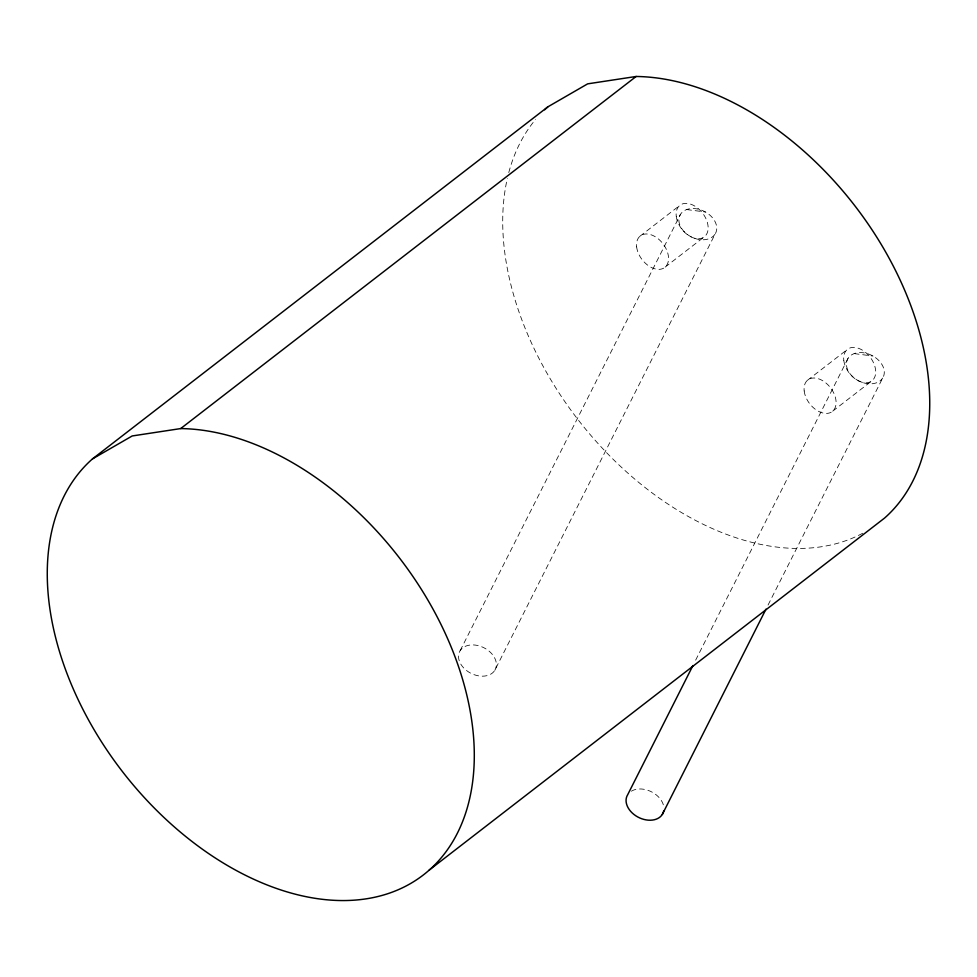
<?xml version="1.0" encoding="UTF-8"?>
<svg xmlns="http://www.w3.org/2000/svg" width="977" height="977" viewBox="0 0 977 977"><rect width="100%" height="100%" fill="white"/><g stroke="black" fill="none" stroke-linecap="round" stroke-linejoin="round"><path stroke-width="0.73" stroke-dasharray="4.88 3.66" d="M460.143 650.694L680.505 214.305M494.777 670.381A19.943 14.325 26.8 0 0 475.433 645.101A19.943 14.325 26.8 0 0 462.158 666.143A19.943 14.325 26.8 0 0 494.777 670.381L715.14 233.991A19.943 14.325 26.8 0 0 695.795 208.712A19.943 14.325 26.8 0 0 682.532 229.754A19.943 14.325 26.8 0 0 715.14 233.991M695.648 660.159L848.048 358.351M768.044 605.068L882.683 378.038A19.943 14.325 26.8 0 0 863.338 352.758A19.943 14.325 26.8 0 0 850.075 373.8A19.943 14.325 26.8 0 0 882.683 378.038M639.911 236.251L679.516 205.634M665.154 267.1L704.759 236.483M807.454 380.297L847.059 349.681M832.709 411.146L872.314 380.529M686.648 209.554L705.479 212.009M854.203 353.601L873.023 356.055M862.691 533.259A265.878 174.907 52.3 0 1 611.7 457.871A265.878 174.907 52.3 0 1 507.319 178.522M508.773 172.587A265.878 174.907 52.3 0 1 535.506 119.548M631.35 791.187A19.943 14.325 26.8 0 1 650.34 791.26A19.943 14.325 26.8 0 1 663.578 805.683M804.181 390.959A19.943 13.116 52.3 0 0 829.729 412.868A19.943 13.116 52.3 0 0 826.334 383.338A19.943 13.116 52.3 0 0 804.181 390.959M843.786 360.342A19.943 13.116 52.3 0 0 869.322 382.251A19.943 13.116 52.3 0 0 865.94 352.721A19.943 13.116 52.3 0 0 843.786 360.342M636.638 246.912A19.943 13.116 52.3 0 0 662.174 268.822A19.943 13.116 52.3 0 0 658.779 239.292A19.943 13.116 52.3 0 0 636.638 246.912M676.243 216.296A19.943 13.116 52.3 0 0 701.779 238.205A19.943 13.116 52.3 0 0 698.384 208.675A19.943 13.116 52.3 0 0 676.243 216.296"/><path stroke-width="1.47" d="M692.901 665.593L627.686 794.741A19.943 14.325 26.8 0 0 639.666 817.92A19.943 14.325 26.8 0 0 663.713 810.947M662.321 814.427L765.98 609.147M92.461 458.909L132.2 435.962L180.696 428.573A265.878 174.907 52.3 0 1 474.163 747.661A265.878 174.907 52.3 0 1 194.875 843.676A265.878 174.907 52.3 0 1 92.461 458.909L547.914 106.811L587.653 83.851L636.149 76.475A265.878 174.907 52.3 0 1 886.701 253.849A265.878 174.907 52.3 0 1 884.539 518.091L429.086 870.189M180.696 428.573L636.149 76.475M544.665 109.778A265.878 174.907 52.3 0 1 547.914 106.811"/></g></svg>
